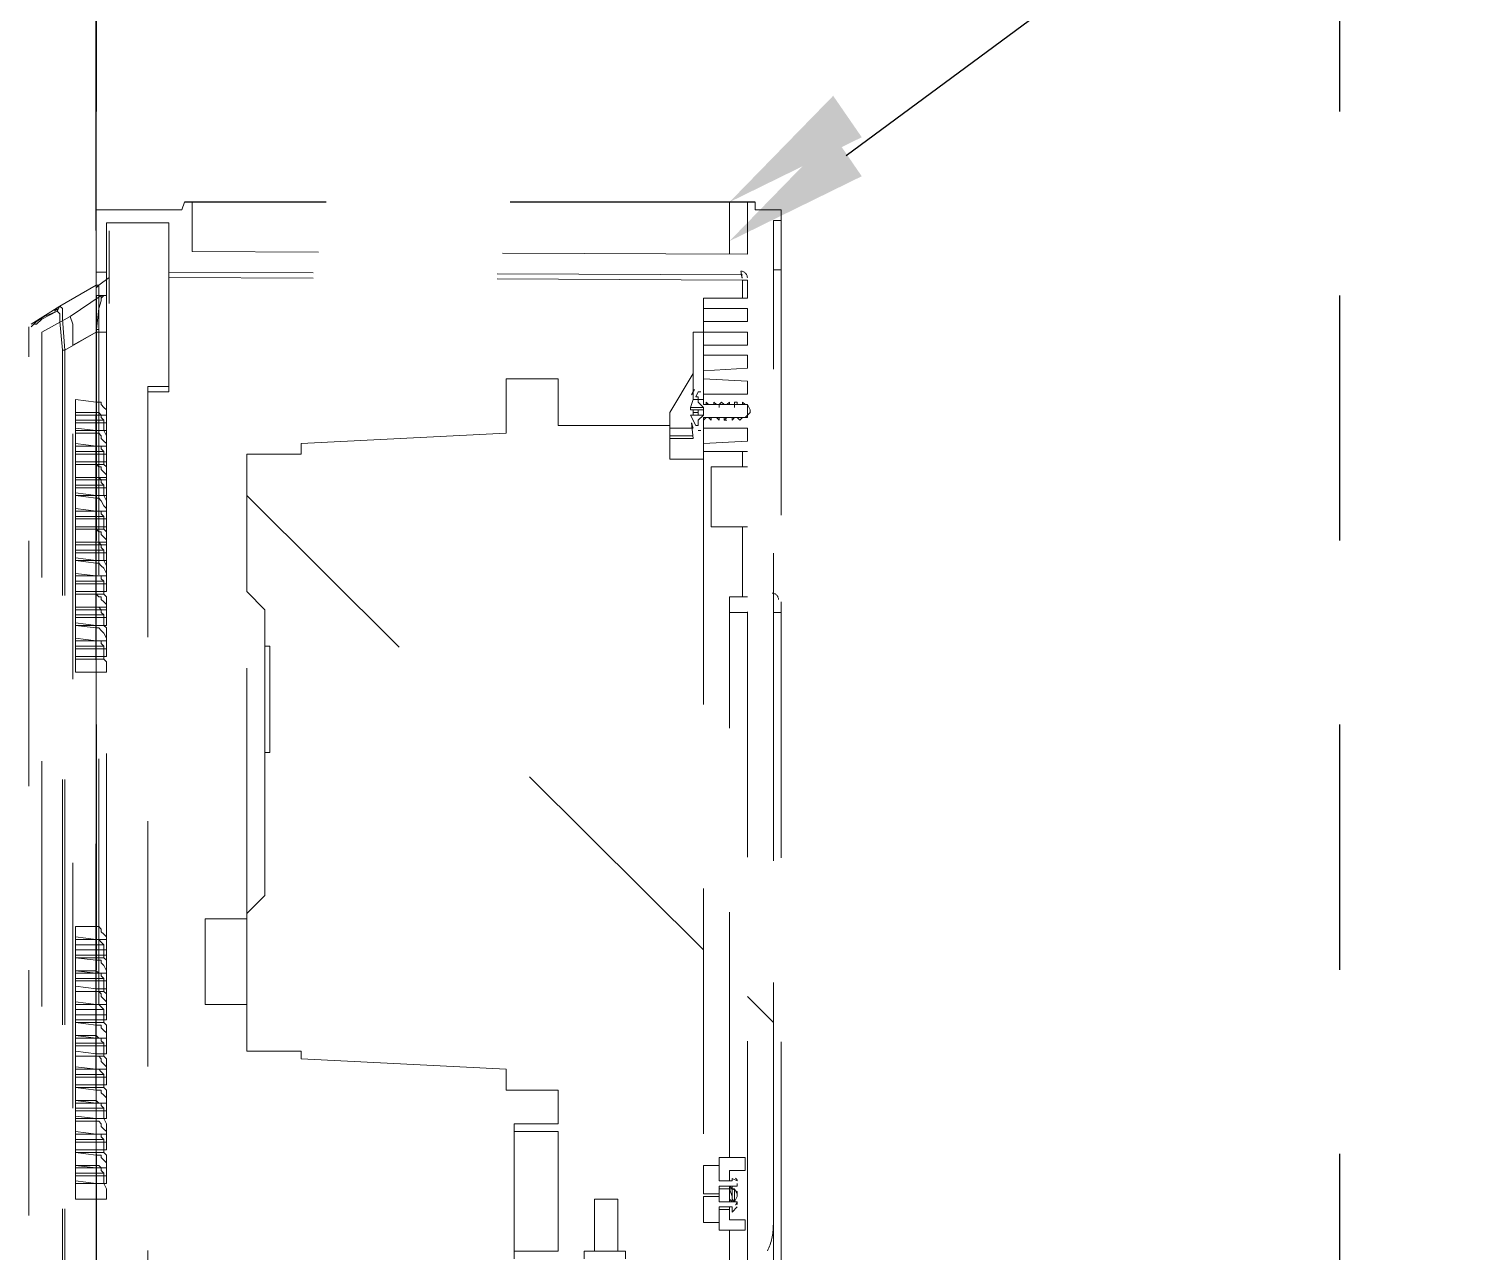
# Model space of a CAD drawing. Header units: metres. Extents: x 2999 to 3164, y 1641 to 1678.
# Drawn here: x 3140.785 to 3141.953, y 1665.599 to 1666.596 of the extents above; entities that cross this region are included whole.
import ezdxf

# ---------------------------------------------------------------- set-up
doc = ezdxf.new("R2010")
doc.units = ezdxf.units.M
doc.linetypes.add('CONTORNO_QUADRO_T', pattern=[0.35, 0.2, -0.15])
doc.layers.add('PDF28_Geometry', color=7, linetype='Continuous')
doc.layers.add('PDF28_Solid Fills', color=7, linetype='Continuous', true_color=0x00a5dd)

msp = doc.modelspace()

# ---------------------------------------------------------------- linework, layer by layer
at = {"layer": 'PDF28_Geometry', "linetype": 'CONTORNO_QUADRO_T'}
msp.add_line((3141.8539, 1668.4789), (3141.8539, 1660.4817), dxfattribs=at)
at = {"layer": 'PDF28_Geometry', "linetype": 'CONTORNO_QUADRO_T', "lineweight": 25}
for points in [[(3140.8399, 1660.4817), (3140.8399, 1668.3429), (3140.8399, 1668.4789), (3140.8399, 1662.1051)], [(3141.3775, 1666.4549), (3140.9119, 1666.4549)]]:
    msp.add_lwpolyline(points, dxfattribs=at)
at = {"layer": 'PDF28_Geometry', "color": 150, "linetype": 'CONTORNO_QUADRO_T', "lineweight": 25, "true_color": 0x007fff}
msp.add_lwpolyline([(3141.4516, 1666.493), (3142.2856, 1667.1089), (3144.0805, 1667.1089)], dxfattribs=at)
at = {"layer": 'PDF28_Geometry', "linetype": 'CONTORNO_QUADRO_T', "lineweight": 15}
for points in [[(3141.367, 1666.3956), (3140.8992, 1666.3977), (3140.8992, 1666.4379), (3140.8484, 1666.4379), (3140.8484, 1666.3977), (3140.8399, 1666.3977), (3140.8399, 1666.4485), (3140.9098, 1666.4485), (3140.9119, 1666.4549)], [(3140.8399, 1666.4485), (3140.8399, 1666.4464), (3140.8399, 1664.734), (3140.8399, 1664.7319), (3140.8399, 1664.7298), (3140.8399, 1663.0174), (3140.8399, 1663.0153), (3140.8399, 1663.0132)], [(3141.3712, 1666.4549), (3141.3712, 1666.4125), (3140.9182, 1666.4146), (3140.9182, 1666.4549)], [(3141.3564, 1666.4549), (3141.3564, 1666.4125)], [(3141.3924, 1665.6188), (3141.3924, 1666.44), (3141.3987, 1666.44), (3141.3987, 1666.4485), (3141.3775, 1666.4485), (3141.3775, 1666.4549)], [(3141.3987, 1666.44), (3141.3987, 1666.3998), (3141.3924, 1666.3998)], [(3140.8484, 1666.3977), (3140.8484, 1666.3787), (3140.8399, 1666.3787), (3140.8399, 1666.3977)], [(3141.3712, 1665.2209), (3141.3712, 1666.2517), (3141.3352, 1666.2517), (3141.3352, 1666.258), (3141.3712, 1666.2601), (3141.3712, 1666.2707), (3141.3352, 1666.2707), (3141.3352, 1666.2792), (3141.3712, 1666.2792), (3141.3712, 1666.2898), (3141.3352, 1666.2898), (3141.3352, 1666.2982), (3141.3712, 1666.2982), (3141.3712, 1666.3088), (3141.3352, 1666.3109), (3141.3352, 1666.3173), (3141.3712, 1666.3194), (3141.3712, 1666.33), (3141.3352, 1666.33), (3141.3352, 1666.3384), (3141.3712, 1666.3384), (3141.3712, 1666.349), (3141.3352, 1666.349), (3141.3352, 1666.3575), (3141.3712, 1666.3575), (3141.3712, 1666.3681), (3141.3352, 1666.3681), (3141.3352, 1666.3765), (3141.3712, 1666.3765), (3141.3712, 1666.3914), (3141.367, 1666.3914), (3140.8992, 1666.3935), (3140.8992, 1666.3977)], [(3141.3987, 1666.3998), (3141.3987, 1666.1289), (3141.3987, 1666.1204)], [(3140.8399, 1666.349), (3140.8145, 1666.3342), (3140.8124, 1666.3596), (3140.8124, 1666.3681), (3140.8103, 1666.3702), (3140.8399, 1666.3871)], [(3140.8992, 1666.3935), (3140.8992, 1666.3003), (3140.8822, 1666.3003), (3140.8822, 1665.1955)], [(3140.8399, 1666.3787), (3140.8399, 1664.8822)], [(3140.787, 1666.3554), (3140.8103, 1666.3702), (3140.8082, 1666.366), (3140.7976, 1666.3617), (3140.7912, 1666.3575), (3140.787, 1666.3533), (3140.7891, 1666.3554)], [(3140.8082, 1666.366), (3140.8103, 1666.3638), (3140.8103, 1666.3575), (3140.8124, 1666.3342), (3140.8124, 1664.7764), (3140.8103, 1664.7552), (3140.8103, 1664.7488), (3140.8082, 1664.7467), (3140.787, 1664.7488), (3140.787, 1664.7891), (3140.787, 1664.8208), (3140.787, 1664.825), (3140.787, 1664.8335), (3140.787, 1664.8377), (3140.787, 1664.8335), (3140.787, 1664.825), (3140.787, 1664.8314), (3140.787, 1664.8356)], [(3140.806, 1666.366), (3140.8082, 1666.3681)], [(3141.3352, 1666.3681), (3141.3352, 1666.3575)], [(3140.7849, 1664.9288), (3140.7849, 1666.3533)], [(3141.1807, 1665.5934), (3141.1807, 1665.5997), (3141.2167, 1665.5997), (3141.2167, 1665.6971), (3141.1807, 1665.6971), (3141.1807, 1665.7034), (3141.2167, 1665.7034), (3141.2167, 1665.731), (3141.1743, 1665.731), (3141.1743, 1665.7479), (3141.0071, 1665.7564), (3141.0071, 1665.7627), (3140.9627, 1665.7627), (3140.9627, 1665.8749), (3140.9775, 1665.8897), (3140.9775, 1666.0061), (3140.9817, 1666.0061), (3140.9817, 1666.0929), (3140.9775, 1666.0929), (3140.9775, 1666.1225), (3140.9627, 1666.1374), (3140.9627, 1666.2495), (3141.0071, 1666.2495), (3141.0071, 1666.258), (3141.1743, 1666.2665), (3141.1743, 1666.3109), (3141.2167, 1666.3109), (3141.2167, 1666.2728), (3141.3077, 1666.2728), (3141.3077, 1666.2834), (3141.3267, 1666.3152), (3141.3267, 1666.3469)], [(3141.3267, 1666.3469), (3141.3267, 1666.3469)], [(3141.3352, 1666.349), (3141.3352, 1666.349)], [(3140.8124, 1666.3342), (3140.8145, 1666.3342), (3140.8145, 1664.7764), (3140.8124, 1664.7764)], [(3140.8992, 1666.3046), (3140.8822, 1666.3046), (3140.8822, 1666.3003)], [(3141.3246, 1666.2813), (3141.3352, 1666.2813), (3141.3246, 1666.2813), (3141.3289, 1666.2728), (3141.331, 1666.2728), (3141.331, 1666.2771), (3141.3352, 1666.2813), (3141.3352, 1666.2876), (3141.331, 1666.2919), (3141.331, 1666.2961), (3141.3289, 1666.2961), (3141.331, 1666.3003), (3141.3331, 1666.3003)], [(3141.3267, 1666.294), (3141.3246, 1666.2876), (3141.3246, 1666.2855), (3141.3267, 1666.2855), (3141.3267, 1666.2834), (3141.3267, 1666.2813)], [(3141.3267, 1666.294), (3141.3267, 1666.294)], [(3141.3352, 1666.3003), (3141.3352, 1666.2961), (3141.3352, 1666.2898), (3141.3373, 1666.2898), (3141.3373, 1666.2919), (3141.3394, 1666.2898), (3141.3437, 1666.2898), (3141.3437, 1666.2919), (3141.3458, 1666.2898), (3141.3479, 1666.2898), (3141.35, 1666.2919), (3141.3521, 1666.2898), (3141.3543, 1666.2898), (3141.3564, 1666.2919), (3141.3564, 1666.2898), (3141.3606, 1666.2898), (3141.3606, 1666.2919), (3141.3627, 1666.2919), (3141.3627, 1666.2898), (3141.367, 1666.2898), (3141.367, 1666.2919), (3141.3691, 1666.2898), (3141.3712, 1666.2898), (3141.3733, 1666.2855), (3141.3733, 1666.2834), (3141.3691, 1666.2792), (3141.367, 1666.2792), (3141.3648, 1666.2771), (3141.3627, 1666.2792), (3141.3606, 1666.2792), (3141.3585, 1666.2771), (3141.3585, 1666.2792), (3141.3543, 1666.2792), (3141.3521, 1666.2771), (3141.3521, 1666.2792), (3141.3479, 1666.2792), (3141.3479, 1666.2771), (3141.3458, 1666.2792), (3141.3416, 1666.2792), (3141.3416, 1666.2771), (3141.3394, 1666.2792), (3141.3373, 1666.2792), (3141.3352, 1666.2771), (3141.3352, 1666.2728), (3141.3352, 1666.2686), (3141.3352, 1666.258)], [(3141.3246, 1666.2876), (3141.3352, 1666.2876), (3141.331, 1666.2919)], [(3141.331, 1666.2813), (3141.331, 1666.2855), (3141.3352, 1666.2855), (3141.3246, 1666.2855)], [(3141.3373, 1666.2919), (3141.3373, 1666.2919)], [(3141.3373, 1666.2898), (3141.3373, 1666.2898)], [(3141.3373, 1666.2898), (3141.3373, 1666.2898)], [(3141.3479, 1666.2898), (3141.3479, 1666.2898)], [(3141.3479, 1666.2898), (3141.3479, 1666.2876)], [(3141.35, 1666.2919), (3141.35, 1666.2919)], [(3141.3543, 1666.2898), (3141.3543, 1666.2898)], [(3141.3543, 1666.2898), (3141.3543, 1666.2898)], [(3141.3564, 1666.2919), (3141.3564, 1666.2919)], [(3141.3627, 1666.2919), (3141.3606, 1666.2919)], [(3141.3606, 1666.2898), (3141.3606, 1666.2898)], [(3141.3606, 1666.2898), (3141.3606, 1666.2876)], [(3141.367, 1666.2919), (3141.367, 1666.2919)], [(3141.367, 1666.2898), (3141.367, 1666.2898)], [(3141.367, 1666.2898), (3141.367, 1666.2898)], [(3140.823, 1666.2686), (3140.8399, 1666.2686), (3140.823, 1666.2707), (3140.823, 1666.2559), (3140.8399, 1666.2559)], [(3141.3352, 1666.2517), (3141.3352, 1666.2453), (3141.3077, 1666.2453), (3141.3077, 1666.2728)], [(3141.331, 1666.2686), (3141.3331, 1666.2686)], [(3141.3352, 1666.2792), (3141.3373, 1666.2792)], [(3141.3352, 1666.2771), (3141.3352, 1666.2771)], [(3141.3373, 1666.2792), (3141.3373, 1666.2792)], [(3141.3416, 1666.2792), (3141.3416, 1666.2792)], [(3141.3437, 1666.2792), (3141.3416, 1666.2792)], [(3141.3416, 1666.2771), (3141.3416, 1666.2771)], [(3141.3479, 1666.2792), (3141.3479, 1666.2792)], [(3141.3479, 1666.2792), (3141.3479, 1666.2792)], [(3141.3479, 1666.2771), (3141.3479, 1666.2771)], [(3141.3543, 1666.2792), (3141.3543, 1666.2792)], [(3141.3543, 1666.2792), (3141.3543, 1666.2792)], [(3141.3585, 1666.2771), (3141.3585, 1666.2771)], [(3141.3606, 1666.2792), (3141.3606, 1666.2792)], [(3141.3606, 1666.2792), (3141.3606, 1666.2792)], [(3141.367, 1666.2792), (3141.367, 1666.2792)], [(3141.367, 1666.2792), (3141.367, 1666.2792)], [(3141.3077, 1666.2644), (3141.3267, 1666.2644)], [(3141.3352, 1666.2453), (3141.3352, 1665.5934)], [(3140.8399, 1666.2432), (3140.823, 1666.2432), (3140.823, 1666.2305), (3140.8399, 1666.2305)], [(3140.823, 1666.2411), (3140.8399, 1666.2411)], [(3141.3712, 1666.239), (3141.3416, 1666.239), (3141.3416, 1666.1903), (3141.3712, 1666.1903)], [(3140.823, 1666.2157), (3140.8399, 1666.2157), (3140.823, 1666.2178), (3140.823, 1666.2051), (3140.8399, 1666.203)], [(3140.8399, 1666.1903), (3140.823, 1666.1903), (3140.823, 1666.1776), (3140.8399, 1666.1776)], [(3140.823, 1666.1882), (3140.8399, 1666.1882)], [(3140.823, 1666.1628), (3140.8399, 1666.1628), (3140.823, 1666.1649), (3140.823, 1666.1522), (3140.8399, 1666.1501)], [(3140.8399, 1666.1374), (3140.823, 1666.1374), (3140.823, 1666.1247), (3140.8399, 1666.1247)], [(3140.823, 1666.1352), (3140.8399, 1666.1352)], [(3140.9627, 1665.8749), (3140.9627, 1666.1374)], [(3141.3712, 1666.1331), (3141.3564, 1666.1331), (3141.3564, 1666.1204)], [(3141.3924, 1666.1331), (3141.3924, 1666.1331)], [(3141.3564, 1665.6759), (3141.3564, 1666.1204), (3141.3712, 1666.1204)], [(3140.823, 1666.1098), (3140.8399, 1666.1098), (3140.823, 1666.112), (3140.823, 1666.0993), (3140.8399, 1666.0971)], [(3140.8399, 1666.0844), (3140.823, 1666.0844), (3140.823, 1666.0717), (3140.8399, 1666.0717)], [(3140.823, 1666.0823), (3140.8399, 1666.0823)], [(3140.9775, 1666.0061), (3140.9775, 1666.0929)], [(3140.9627, 1665.8707), (3140.9288, 1665.8707), (3140.9288, 1665.8008), (3140.9627, 1665.8008)], [(3140.8399, 1665.841), (3140.823, 1665.841), (3140.823, 1665.8283), (3140.8399, 1665.8262)], [(3140.823, 1665.8389), (3140.8399, 1665.8389)], [(3140.8399, 1665.8135), (3140.823, 1665.8156), (3140.823, 1665.8008), (3140.8399, 1665.8008)], [(3140.823, 1665.8114), (3140.8399, 1665.8114)], [(3140.8399, 1665.7881), (3140.823, 1665.7881), (3140.823, 1665.7754), (3140.8399, 1665.7733)], [(3140.823, 1665.786), (3140.8399, 1665.786)], [(3140.8399, 1665.7606), (3140.823, 1665.7627), (3140.823, 1665.7479), (3140.8399, 1665.7479)], [(3140.823, 1665.7585), (3140.8399, 1665.7585)], [(3140.8399, 1665.7352), (3140.823, 1665.7352), (3140.823, 1665.7225), (3140.8399, 1665.7204)], [(3140.823, 1665.7331), (3140.8399, 1665.7331)], [(3140.823, 1665.7077), (3140.8399, 1665.7077), (3140.823, 1665.7098), (3140.823, 1665.695), (3140.8399, 1665.695)], [(3141.1807, 1665.6971), (3141.1807, 1665.5997)], [(3140.8399, 1665.6823), (3140.823, 1665.6823), (3140.823, 1665.6696), (3140.8399, 1665.6675)], [(3140.823, 1665.6802), (3140.8399, 1665.6802)], [(3140.823, 1665.6548), (3140.8399, 1665.6548), (3140.823, 1665.6569), (3140.823, 1665.6421), (3140.8399, 1665.6421)], [(3141.3564, 1665.6526), (3141.3564, 1665.6505), (3141.3564, 1665.6399), (3141.3479, 1665.6399)], [(3141.3627, 1665.6442), (3141.3606, 1665.6399), (3141.3585, 1665.6399), (3141.3606, 1665.6399), (3141.3627, 1665.6442), (3141.3627, 1665.6463), (3141.3606, 1665.6505), (3141.3585, 1665.6505), (3141.3564, 1665.6505), (3141.3479, 1665.6505)], [(3141.3564, 1665.6569), (3141.3564, 1665.6569)], [(3141.3585, 1665.6421), (3141.3606, 1665.6399), (3141.3585, 1665.6399), (3141.3585, 1665.6442), (3141.3564, 1665.6505)], [(3141.3627, 1665.6463), (3141.3627, 1665.6484), (3141.3585, 1665.6505), (3141.3585, 1665.6484), (3141.3585, 1665.6442), (3141.3585, 1665.6526)], [(3141.3606, 1665.6399), (3141.3606, 1665.6484), (3141.3606, 1665.6505), (3141.3585, 1665.6505)], [(3141.2717, 1665.5934), (3141.2717, 1665.5997), (3141.2654, 1665.5997), (3141.2654, 1665.6421), (3141.2463, 1665.6421), (3141.2463, 1665.5997), (3141.2378, 1665.5997), (3141.2378, 1665.5934)], [(3141.3627, 1665.6378), (3141.3627, 1665.6399), (3141.3479, 1665.6399), (3141.3479, 1665.6442), (3141.3352, 1665.6442), (3141.3352, 1665.623), (3141.3479, 1665.623), (3141.3479, 1665.6357), (3141.3585, 1665.6357), (3141.3585, 1665.6315), (3141.3627, 1665.6357)], [(3141.3479, 1665.6442), (3141.3479, 1665.6463)], [(3141.3479, 1665.6399), (3141.3479, 1665.6399)], [(3141.3564, 1665.6399), (3141.3564, 1665.6399)], [(3141.3585, 1665.6399), (3141.3585, 1665.6399)], [(3141.3606, 1665.6399), (3141.3606, 1665.6399)], [(3141.3627, 1665.6442), (3141.3627, 1665.6442)], [(3141.3564, 1665.6357), (3141.3564, 1665.6336)], [(3141.3564, 1665.6167), (3141.3564, 1665.568), (3141.3712, 1665.568)], [(3141.2463, 1665.5997), (3141.2548, 1665.5997), (3141.2654, 1665.5997)]]:
    msp.add_lwpolyline(points, dxfattribs=at)
at = {"layer": 'PDF28_Geometry', "linetype": 'CONTORNO_QUADRO_T', "lineweight": 0}
for points in [[(3140.8484, 1666.4379), (3140.8484, 1666.3787), (3140.8484, 1666.3554), (3140.8484, 1665.7119)], [(3140.8505, 1666.3723), (3140.8505, 1666.4273), (3140.8505, 1666.4316), (3140.8505, 1666.4273)], [(3140.8399, 1666.3977), (3140.8484, 1666.3977)], [(3140.8505, 1666.3935), (3140.842, 1666.3871), (3140.8399, 1666.385), (3140.842, 1666.3871), (3140.842, 1666.385), (3140.842, 1666.3765), (3140.842, 1666.3511), (3140.842, 1666.3765), (3140.842, 1666.385), (3140.842, 1666.3871), (3140.8399, 1666.3871)], [(3140.8399, 1666.349), (3140.842, 1666.3681), (3140.8441, 1666.3744), (3140.8441, 1666.3787), (3140.8187, 1666.3617), (3140.8209, 1666.3554), (3140.8209, 1666.3384), (3140.8399, 1666.349), (3140.842, 1666.3681), (3140.8441, 1666.3744), (3140.8441, 1666.3787), (3140.8463, 1666.3787), (3140.8441, 1666.3765), (3140.8463, 1666.3787)], [(3140.7891, 1666.3554), (3140.7912, 1666.3554), (3140.7955, 1666.3596), (3140.8082, 1666.366), (3140.8082, 1666.3681)], [(3140.787, 1666.3533), (3140.787, 1666.3533)], [(3140.8209, 1665.7161), (3140.8209, 1666.3384), (3140.8209, 1666.3554), (3140.8187, 1666.3617), (3140.7955, 1666.349), (3140.7955, 1665.7542)], [(3140.842, 1666.3511), (3140.8399, 1666.3511), (3140.842, 1666.3511), (3140.842, 1665.7098)], [(3140.8484, 1666.349), (3140.8463, 1666.349), (3140.8399, 1666.349), (3140.8463, 1666.349), (3140.8484, 1666.349), (3140.8463, 1666.349), (3140.8399, 1666.349), (3140.8399, 1666.2919), (3140.842, 1666.2919), (3140.8441, 1666.2919), (3140.8441, 1666.2898), (3140.8463, 1666.2876), (3140.8484, 1666.2855), (3140.8484, 1666.2813), (3140.8484, 1666.2749), (3140.8484, 1666.2728), (3140.8484, 1666.2686), (3140.8399, 1666.2686), (3140.8463, 1666.2686), (3140.8484, 1666.2644), (3140.8484, 1666.2622), (3140.8484, 1666.2601), (3140.8484, 1666.2559), (3140.8399, 1666.2559), (3140.823, 1666.258)], [(3140.8399, 1666.2919), (3140.823, 1666.294), (3140.823, 1666.2813), (3140.823, 1666.2749), (3140.823, 1666.2707)], [(3140.8399, 1666.2834), (3140.823, 1666.2834)], [(3140.823, 1666.2813), (3140.8484, 1666.2813)], [(3140.8463, 1666.2686), (3140.8463, 1666.2771), (3140.8441, 1666.2792), (3140.8441, 1666.2813), (3140.842, 1666.2834), (3140.8399, 1666.2834), (3140.8399, 1666.2665)], [(3140.823, 1666.2771), (3140.8463, 1666.2771)], [(3140.823, 1666.2749), (3140.8484, 1666.2749)], [(3140.8399, 1666.2432), (3140.8484, 1666.2432), (3140.8484, 1666.2453), (3140.8484, 1666.2495), (3140.823, 1666.2495), (3140.823, 1666.2559), (3140.8484, 1666.2559), (3140.8484, 1666.258), (3140.8463, 1666.2601), (3140.8441, 1666.2622), (3140.8441, 1666.2644), (3140.842, 1666.2665), (3140.8399, 1666.2665), (3140.823, 1666.2665)], [(3140.8484, 1666.2284), (3140.8484, 1666.2326), (3140.8463, 1666.2347), (3140.8441, 1666.2368), (3140.8441, 1666.239), (3140.842, 1666.239), (3140.8399, 1666.2411), (3140.8399, 1666.2559), (3140.842, 1666.2559), (3140.8441, 1666.2559), (3140.8441, 1666.2538), (3140.8463, 1666.2517), (3140.823, 1666.2517)], [(3140.823, 1666.2559), (3140.823, 1666.2559)], [(3140.8463, 1666.2517), (3140.8463, 1666.2411), (3140.8484, 1666.239), (3140.8484, 1666.2368), (3140.8484, 1666.2326), (3140.8484, 1666.2305), (3140.8399, 1666.2305), (3140.842, 1666.2305), (3140.8441, 1666.2284), (3140.8441, 1666.2263), (3140.8463, 1666.2241), (3140.823, 1666.2241)], [(3140.823, 1666.2495), (3140.823, 1666.2432)], [(3140.8484, 1666.2559), (3140.8484, 1666.2495)], [(3140.823, 1666.2411), (3140.8399, 1666.2411), (3140.8463, 1666.2411)], [(3140.823, 1666.2284), (3140.823, 1666.2305), (3140.8399, 1666.2305), (3140.8399, 1666.2136)], [(3140.823, 1666.222), (3140.823, 1666.2178)], [(3140.8399, 1666.1903), (3140.8484, 1666.1903), (3140.8484, 1666.1924), (3140.8484, 1666.1966), (3140.8484, 1666.203), (3140.8484, 1666.2072), (3140.8484, 1666.2093), (3140.8484, 1666.2114), (3140.8463, 1666.2157), (3140.8463, 1666.2241)], [(3140.8484, 1666.222), (3140.8484, 1666.2199), (3140.8484, 1666.2157), (3140.8399, 1666.2157), (3140.8463, 1666.2157)], [(3140.8484, 1666.203), (3140.823, 1666.203), (3140.823, 1666.2051), (3140.8399, 1666.203), (3140.8484, 1666.203), (3140.8484, 1666.2051), (3140.8463, 1666.2072), (3140.8441, 1666.2114), (3140.842, 1666.2136), (3140.8399, 1666.2136), (3140.823, 1666.2157)], [(3141.3352, 1665.8453), (3140.9627, 1666.2157)], [(3140.8463, 1666.1882), (3140.8399, 1666.1882), (3140.8399, 1666.203), (3140.842, 1666.203), (3140.8441, 1666.203), (3140.8441, 1666.2009), (3140.8463, 1666.1987), (3140.8463, 1666.1882), (3140.8484, 1666.186), (3140.8484, 1666.1839), (3140.8484, 1666.1797), (3140.8484, 1666.1776), (3140.8399, 1666.1776), (3140.842, 1666.1776), (3140.8441, 1666.1755), (3140.8441, 1666.1733), (3140.8463, 1666.1712), (3140.823, 1666.1712)], [(3140.823, 1666.203), (3140.823, 1666.1966), (3140.8484, 1666.1966)], [(3140.823, 1666.1987), (3140.8463, 1666.1987)], [(3140.823, 1666.1966), (3140.823, 1666.1903)], [(3140.823, 1666.1882), (3140.8399, 1666.1882), (3140.842, 1666.186), (3140.8441, 1666.186), (3140.8441, 1666.1839), (3140.8463, 1666.1818), (3140.8484, 1666.1797), (3140.8484, 1666.1755), (3140.8484, 1666.1691), (3140.8484, 1666.167), (3140.8484, 1666.1628), (3140.8399, 1666.1628), (3140.8463, 1666.1628)], [(3140.8484, 1666.1755), (3140.823, 1666.1755), (3140.823, 1666.1776), (3140.8399, 1666.1776), (3140.8399, 1666.1606)], [(3140.823, 1666.1755), (3140.823, 1666.1691), (3140.8484, 1666.1691)], [(3140.823, 1666.1691), (3140.823, 1666.1649)], [(3140.8463, 1666.1712), (3140.8463, 1666.1628), (3140.8484, 1666.1585), (3140.8484, 1666.1564), (3140.8484, 1666.1543), (3140.8484, 1666.1501)], [(3140.823, 1666.1501), (3140.8484, 1666.1501), (3140.8484, 1666.1437), (3140.823, 1666.1437), (3140.823, 1666.1501), (3140.823, 1666.1522), (3140.8399, 1666.1501), (3140.8484, 1666.1501), (3140.8484, 1666.1522), (3140.8463, 1666.1564), (3140.8441, 1666.1585), (3140.842, 1666.1606), (3140.8399, 1666.1606), (3140.823, 1666.1628)], [(3140.823, 1666.0971), (3140.8484, 1666.0971), (3140.8484, 1666.0993), (3140.8463, 1666.1035), (3140.8441, 1666.1056), (3140.842, 1666.1077), (3140.8399, 1666.1077), (3140.823, 1666.1098), (3140.8399, 1666.1077), (3140.8399, 1666.1247), (3140.8484, 1666.1247), (3140.8484, 1666.1268), (3140.8484, 1666.131), (3140.8484, 1666.1331), (3140.8463, 1666.1352), (3140.8399, 1666.1352), (3140.8399, 1666.1501), (3140.842, 1666.1501), (3140.8441, 1666.1501), (3140.8441, 1666.1479), (3140.8463, 1666.1458), (3140.8463, 1666.1352)], [(3140.823, 1666.1458), (3140.8463, 1666.1458)], [(3140.823, 1666.1437), (3140.823, 1666.1374)], [(3140.8484, 1666.1437), (3140.8484, 1666.1395), (3140.8484, 1666.1374), (3140.8399, 1666.1374)], [(3140.8399, 1666.1352), (3140.823, 1666.1352), (3140.8399, 1666.1352), (3140.842, 1666.1331), (3140.8441, 1666.1331), (3140.8441, 1666.131), (3140.8463, 1666.1289), (3140.8484, 1666.1268), (3140.8484, 1666.1225)], [(3140.823, 1666.1225), (3140.823, 1666.1162), (3140.8484, 1666.1162), (3140.8484, 1666.1225), (3140.823, 1666.1225), (3140.823, 1666.1247), (3140.8399, 1666.1247), (3140.842, 1666.1247), (3140.8441, 1666.1225), (3140.8441, 1666.1204), (3140.8463, 1666.1183), (3140.823, 1666.1183)], [(3140.8484, 1666.1162), (3140.8484, 1666.1141), (3140.8484, 1666.1098), (3140.8399, 1666.1098), (3140.8463, 1666.1098), (3140.8463, 1666.1183)], [(3140.823, 1666.112), (3140.823, 1666.1162)], [(3140.823, 1666.0844), (3140.823, 1666.0908), (3140.823, 1666.0971), (3140.823, 1666.0993), (3140.8399, 1666.0971), (3140.8484, 1666.0971), (3140.8484, 1666.1014), (3140.8484, 1666.1035), (3140.8484, 1666.1077), (3140.8463, 1666.1098)], [(3140.8399, 1665.8643), (3140.8399, 1666.0971), (3140.842, 1666.0971), (3140.8441, 1666.0971), (3140.8441, 1666.095), (3140.8463, 1666.0929), (3140.8463, 1666.0823), (3140.8484, 1666.0802), (3140.8484, 1666.0781), (3140.8484, 1666.0739), (3140.8484, 1666.0717), (3140.8399, 1666.0717)], [(3140.8484, 1666.0971), (3140.8484, 1666.0908)], [(3140.823, 1666.0929), (3140.8463, 1666.0929)], [(3140.8399, 1666.0844), (3140.8484, 1666.0844), (3140.8484, 1666.0866), (3140.8484, 1666.0908), (3140.823, 1666.0908)], [(3140.8399, 1666.0823), (3140.8463, 1666.0823)], [(3140.8463, 1665.8495), (3140.8441, 1665.8516), (3140.842, 1665.8537), (3140.8399, 1665.8537), (3140.823, 1665.8558)], [(3140.8484, 1665.8537), (3140.8484, 1665.8453), (3140.823, 1665.8453), (3140.823, 1665.8537)], [(3140.823, 1665.8495), (3140.8463, 1665.8495), (3140.8463, 1665.8389), (3140.8399, 1665.8389)], [(3140.8399, 1665.8537), (3140.8399, 1665.8368)], [(3140.823, 1665.8453), (3140.823, 1665.841)], [(3140.8399, 1665.8283), (3140.823, 1665.8283), (3140.823, 1665.8262), (3140.8484, 1665.8262), (3140.8484, 1665.8283), (3140.8463, 1665.8326), (3140.8441, 1665.8347), (3140.8441, 1665.8368), (3140.842, 1665.8368), (3140.8399, 1665.8368), (3140.823, 1665.8389)], [(3140.8463, 1665.8389), (3140.8484, 1665.8368), (3140.8484, 1665.8326), (3140.8484, 1665.8304), (3140.8484, 1665.8262), (3140.8484, 1665.8199), (3140.823, 1665.8199), (3140.823, 1665.8262)], [(3140.8484, 1665.8453), (3140.8484, 1665.8431), (3140.8484, 1665.841), (3140.8399, 1665.841)], [(3140.8399, 1665.7881), (3140.8484, 1665.7881), (3140.8484, 1665.7902), (3140.8484, 1665.7923), (3140.8484, 1665.8008), (3140.8484, 1665.8029), (3140.8484, 1665.8072), (3140.8484, 1665.8093), (3140.8463, 1665.8114), (3140.8463, 1665.822), (3140.8441, 1665.8241), (3140.8441, 1665.8262), (3140.842, 1665.8262), (3140.8399, 1665.8283), (3140.8399, 1665.8114), (3140.8463, 1665.8114)], [(3140.8399, 1665.8262), (3140.8484, 1665.8262)], [(3140.823, 1665.822), (3140.8463, 1665.822)], [(3140.823, 1665.8199), (3140.823, 1665.8156)], [(3140.8484, 1665.8199), (3140.8484, 1665.8177), (3140.8484, 1665.8135), (3140.8399, 1665.8135)], [(3140.8484, 1665.7923), (3140.823, 1665.7923), (3140.823, 1665.8008), (3140.8484, 1665.8008), (3140.8484, 1665.8029), (3140.8463, 1665.805), (3140.8441, 1665.8072), (3140.8441, 1665.8093), (3140.842, 1665.8114), (3140.8399, 1665.8114), (3140.823, 1665.8114)], [(3140.823, 1665.8029), (3140.8399, 1665.8008), (3140.842, 1665.8008), (3140.8441, 1665.7987), (3140.8463, 1665.7966)], [(3141.3924, 1665.786), (3141.3712, 1665.8072)], [(3140.823, 1665.8008), (3140.823, 1665.8008)], [(3140.823, 1665.7966), (3140.8463, 1665.7966), (3140.8463, 1665.786), (3140.8399, 1665.786)], [(3140.823, 1665.7923), (3140.823, 1665.7881)], [(3140.8399, 1665.7839), (3140.8399, 1665.8008), (3140.8484, 1665.8008)], [(3140.823, 1665.786), (3140.8399, 1665.7839), (3140.842, 1665.7839), (3140.8441, 1665.7839), (3140.8441, 1665.7818), (3140.8463, 1665.7796), (3140.8484, 1665.7775), (3140.8484, 1665.7733), (3140.823, 1665.7733)], [(3140.8399, 1665.7733), (3140.8484, 1665.7733), (3140.8484, 1665.7775), (3140.8484, 1665.7796), (3140.8484, 1665.7839), (3140.8463, 1665.786)], [(3140.823, 1665.7585), (3140.8399, 1665.7585), (3140.8399, 1665.7754), (3140.823, 1665.7754), (3140.823, 1665.7733), (3140.823, 1665.7669)], [(3140.823, 1665.7691), (3140.8463, 1665.7691)], [(3140.8399, 1665.7606), (3140.8484, 1665.7606), (3140.8484, 1665.7648), (3140.8484, 1665.7669), (3140.823, 1665.7669), (3140.823, 1665.7627)], [(3140.8463, 1665.7585), (3140.8463, 1665.7691), (3140.8441, 1665.7712), (3140.8441, 1665.7733), (3140.842, 1665.7733), (3140.8399, 1665.7754)], [(3140.8484, 1665.7733), (3140.8484, 1665.7669)], [(3140.8463, 1665.7331), (3140.8463, 1665.7437), (3140.8441, 1665.7458), (3140.842, 1665.7479), (3140.8399, 1665.7479), (3140.8484, 1665.7479), (3140.8484, 1665.75), (3140.8484, 1665.7542), (3140.8484, 1665.7564), (3140.8463, 1665.7585), (3140.8399, 1665.7585), (3140.842, 1665.7585), (3140.8441, 1665.7564), (3140.8441, 1665.7542), (3140.8463, 1665.7521), (3140.8484, 1665.75), (3140.8484, 1665.7479), (3140.8484, 1665.7415)], [(3140.823, 1665.7331), (3140.8399, 1665.731), (3140.8399, 1665.7479), (3140.823, 1665.75)], [(3140.8484, 1665.7479), (3140.823, 1665.7479), (3140.823, 1665.7415), (3140.823, 1665.7352)], [(3140.823, 1665.7437), (3140.8463, 1665.7437)], [(3140.8399, 1665.7352), (3140.8484, 1665.7352), (3140.8484, 1665.7373), (3140.8484, 1665.7415), (3140.823, 1665.7415)], [(3140.8399, 1665.7204), (3140.8484, 1665.7204), (3140.8484, 1665.7246), (3140.8484, 1665.7267), (3140.8484, 1665.731), (3140.8463, 1665.7331), (3140.8399, 1665.7331)], [(3140.8399, 1665.7225), (3140.823, 1665.7225), (3140.823, 1665.7204), (3140.8484, 1665.7204), (3140.8484, 1665.7246), (3140.8463, 1665.7267), (3140.8441, 1665.7288), (3140.8441, 1665.731), (3140.842, 1665.731), (3140.8399, 1665.731)], [(3140.8484, 1665.695), (3140.8484, 1665.6971), (3140.8484, 1665.7013), (3140.8484, 1665.7034), (3140.8463, 1665.7077), (3140.8463, 1665.7161), (3140.8441, 1665.7183), (3140.8441, 1665.7204), (3140.842, 1665.7204), (3140.8399, 1665.7225), (3140.8399, 1665.7056), (3140.823, 1665.7056), (3140.8399, 1665.7056), (3140.842, 1665.7056), (3140.8441, 1665.7034), (3140.8441, 1665.7013), (3140.8463, 1665.6992), (3140.8484, 1665.6971), (3140.8484, 1665.695), (3140.8484, 1665.6886)], [(3140.823, 1665.7204), (3140.823, 1665.714)], [(3140.8484, 1665.7204), (3140.8484, 1665.714)], [(3140.823, 1665.7161), (3140.8463, 1665.7161)], [(3140.8463, 1665.7077), (3140.8399, 1665.7077), (3140.8484, 1665.7077), (3140.8484, 1665.7119), (3140.8484, 1665.714), (3140.823, 1665.714), (3140.823, 1665.7098)], [(3140.823, 1665.6971), (3140.8399, 1665.695), (3140.8484, 1665.695), (3140.823, 1665.695), (3140.823, 1665.6886), (3140.823, 1665.6823)], [(3140.823, 1665.6907), (3140.8463, 1665.6907)], [(3140.8399, 1665.6823), (3140.8484, 1665.6823), (3140.8484, 1665.6844), (3140.8484, 1665.6886), (3140.823, 1665.6886)], [(3140.8399, 1665.6802), (3140.8463, 1665.6802)], [(3140.823, 1665.6675), (3140.823, 1665.6696), (3140.8399, 1665.6696), (3140.8399, 1665.4346)], [(3140.823, 1665.6632), (3140.8463, 1665.6632)], [(3140.823, 1665.6569), (3140.823, 1665.6611)], [(3140.8463, 1665.6548), (3140.8463, 1665.6632), (3140.8441, 1665.6653), (3140.8441, 1665.6675), (3140.842, 1665.6696), (3140.8399, 1665.6696)], [(3140.8399, 1665.6675), (3140.8484, 1665.6675)], [(3140.8484, 1665.6611), (3140.8484, 1665.659), (3140.8484, 1665.6548), (3140.8399, 1665.6548), (3140.8463, 1665.6548), (3140.8484, 1665.6505), (3140.8484, 1665.6484), (3140.8484, 1665.6463), (3140.8484, 1665.6421), (3140.8399, 1665.6421)]]:
    msp.add_lwpolyline(points, dxfattribs=at)
at = {"layer": 'PDF28_Geometry', "linetype": 'CONTORNO_QUADRO_T', "lineweight": 15}
for points in [[(3141.371, 1666.3933, 0.412922), (3141.3657, 1666.3986, -0.00451), (3141.3667, 1666.393)], [(3141.3077, 1666.2622), (3141.3267, 1666.2622), (3141.3255, 1666.2749, 0.034678), (3141.3267, 1666.2707), (3141.3077, 1666.2707)], [(3141.3614, 1665.6591, -0.221687), (3141.3627, 1665.6569), (3141.3585, 1665.659), (3141.3585, 1665.6569), (3141.3479, 1665.6569), (3141.3479, 1665.6696), (3141.3352, 1665.6696), (3141.3352, 1665.6463), (3141.3479, 1665.6463), (3141.3479, 1665.6526), (3141.3627, 1665.6526), (3141.3627, 1665.6548)]]:
    msp.add_lwpolyline(points, format="xyb", dxfattribs=at)
at = {"layer": 'PDF28_Geometry', "color": 8, "linetype": 'CONTORNO_QUADRO_T', "lineweight": 15, "true_color": 0x808080}
for points in [[(3141.367, 1666.3765), (3141.367, 1666.3914)], [(3141.3267, 1666.2834), (3141.331, 1666.2834)], [(3141.3373, 1666.2919), (3141.3373, 1666.2919)], [(3141.3564, 1666.2919), (3141.3564, 1666.2898)], [(3141.3606, 1666.2919), (3141.3606, 1666.2919)], [(3141.3416, 1666.2771), (3141.3416, 1666.2771)], [(3141.3543, 1666.2771), (3141.3521, 1666.2771)], [(3141.367, 1666.239), (3141.367, 1666.2517)], [(3141.367, 1666.1331), (3141.367, 1666.1903)], [(3141.3924, 1666.1331), (3141.3924, 1666.1204)], [(3141.3564, 1665.6505), (3141.3564, 1665.6526), (3141.3585, 1665.6505)], [(3141.3585, 1665.6399), (3141.3564, 1665.6421)], [(3141.3564, 1665.6399), (3141.3564, 1665.6399)]]:
    msp.add_lwpolyline(points, dxfattribs=at)
at = {"layer": 'PDF28_Geometry', "linetype": 'CONTORNO_QUADRO_T', "lineweight": 0}
for points in [[(3140.8484, 1666.3808), (3140.8484, 1666.3787), (3140.8441, 1666.3787), (3140.8484, 1666.3787)], [(3140.8484, 1666.222), (3140.823, 1666.222), (3140.823, 1666.2284), (3140.8484, 1666.2284)], [(3140.8399, 1665.8643), (3140.842, 1665.8643), (3140.8441, 1665.8622), (3140.8441, 1665.8601), (3140.8463, 1665.858), (3140.8484, 1665.8558), (3140.8484, 1665.8537), (3140.823, 1665.8537), (3140.823, 1665.8643)], [(3140.8484, 1665.6675), (3140.823, 1665.6675), (3140.823, 1665.6611), (3140.8484, 1665.6611), (3140.8484, 1665.6675), (3140.8484, 1665.6717), (3140.8484, 1665.6738), (3140.8484, 1665.678), (3140.8463, 1665.6802), (3140.8463, 1665.6907), (3140.8441, 1665.6929), (3140.8441, 1665.695), (3140.842, 1665.695), (3140.8399, 1665.695), (3140.8399, 1665.678), (3140.842, 1665.678), (3140.8441, 1665.678), (3140.8441, 1665.6759), (3140.8463, 1665.6738), (3140.8484, 1665.6717)], [(3140.823, 1665.6802), (3140.8399, 1665.678)]]:
    msp.add_lwpolyline(points, close=True, dxfattribs=at)
at = {"layer": 'PDF28_Geometry', "linetype": 'CONTORNO_QUADRO_T', "lineweight": 15}
for points in [[(3140.8124, 1666.3342), (3140.8103, 1666.3575), (3140.8103, 1666.3638), (3140.8082, 1666.366), (3140.8103, 1666.3702), (3140.8124, 1666.3681), (3140.8124, 1666.3596), (3140.8145, 1666.3342)], [(3141.3267, 1666.349), (3141.3352, 1666.349), (3141.3352, 1666.294), (3141.3267, 1666.294)], [(3141.3416, 1666.2898), (3141.3437, 1666.2898)], [(3141.3987, 1666.1204), (3141.3987, 1665.568), (3141.3924, 1665.568), (3141.3924, 1666.1204)], [(3141.3691, 1665.6653), (3141.3691, 1665.6759), (3141.3479, 1665.6759), (3141.3479, 1665.6569), (3141.3564, 1665.6569), (3141.3564, 1665.6653)], [(3141.3585, 1665.6526), (3141.3585, 1665.6505)], [(3141.3564, 1665.6336), (3141.3479, 1665.6336), (3141.3479, 1665.6167), (3141.3691, 1665.6167), (3141.3691, 1665.6251), (3141.3564, 1665.6251)]]:
    msp.add_lwpolyline(points, close=True, dxfattribs=at)
for centre, radius, start, end in [((3141.3572, 1666.2832), 0.0349, 147.1638, 155.1083), ((3141.3911, 1666.1308), 0.00529, 0, 89.9999), ((3141.3593, 1665.6398), 0.00318, 310.0017, 359.9999), ((3141.3424, 1665.6207), 0.0497, 335.3187, 0.0002)]:
    msp.add_arc(centre, radius, start, end, dxfattribs=at)
at = {"layer": 'PDF28_Solid Fills', "color": 150, "linetype": 'CONTORNO_QUADRO_T', "true_color": 0x007fff, "transparency": 33554559}
for points in [[(3141.4643, 1666.5078), (3141.441, 1666.5416), (3141.3564, 1666.4549)], [(3141.4643, 1666.476), (3141.441, 1666.5099), (3141.3564, 1666.4231)]]:
    msp.add_solid(points, dxfattribs=at)

doc.saveas('drawing.dxf')
